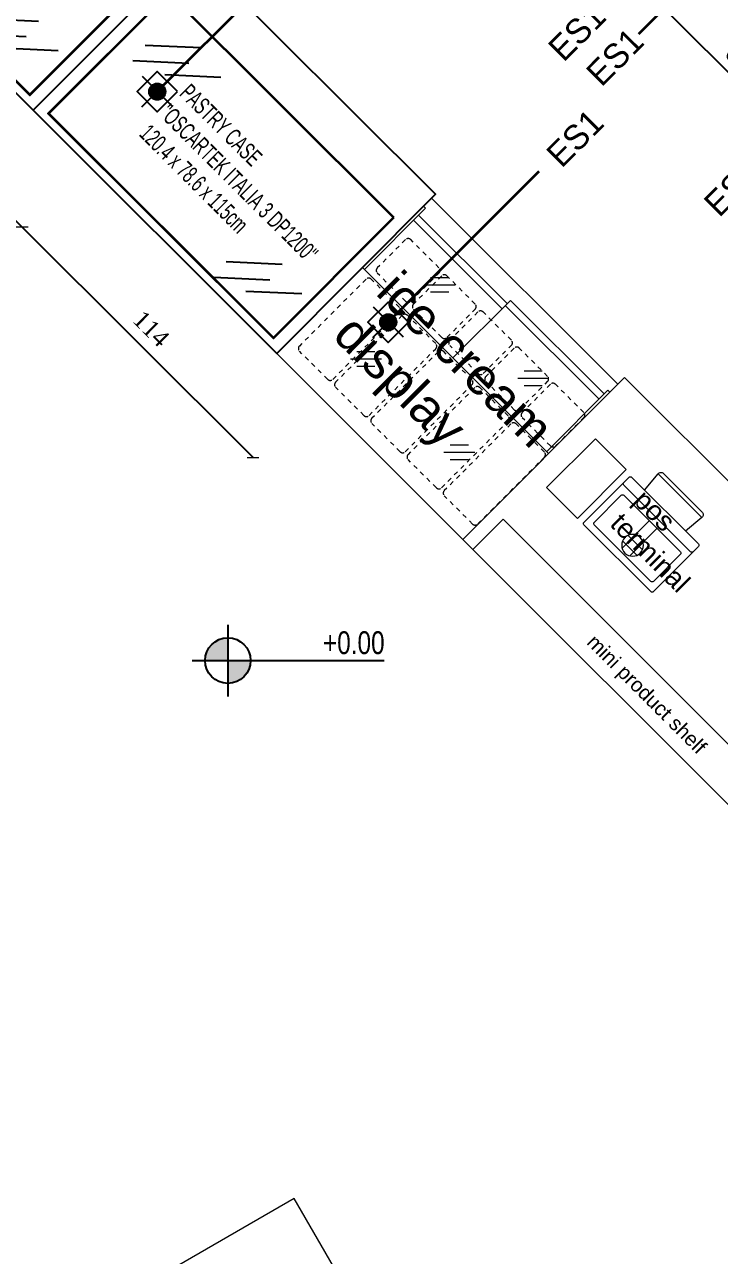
# Model space of a CAD drawing. Header units: millimetres. Extents: x 9129 to 19685, y -6152 to 3305.
# Drawn here: x 10956.8 to 11199.8, y 1101.8 to 1532.2 of the extents above; entities that cross this region are included whole.
import ezdxf
from ezdxf.enums import TextEntityAlignment as Align
from ezdxf.xclip import XClip

# ---------------------------------------------------------------- set-up
doc = ezdxf.new("R2010")
doc.units = ezdxf.units.MM
doc.header["$LTSCALE"] = 5
doc.header["$XCLIPFRAME"] = 0
for name, pattern in [('Dash', [0.25, 0.125, -0.125]), ('DASHEDX2', [1.5, 1, -0.5]), ('HIDDEN', [9.524999999999995, 6.349999999999998, -3.174999999999998]), ('HIDDENX2', [0.75, 0.5, -0.25])]:
    doc.linetypes.add(name, pattern=pattern)
doc.layers.get('Defpoints').update_dxf_attribs({"lineweight": 9})
for name, color, linetype in [('-DWG_ANA', 7, 'Continuous'), ('DY-49-Kot', 7, 'Continuous'), ('I-Anno-Note', 11, 'Continuous'), ('I-Furn-Fixed-Ovhd-N', 1, 'HIDDEN'), ('LP-RETAIL_LINE', 10, 'DASHEDX2')]:
    doc.layers.add(name, color=color, linetype=linetype)
for name, color, linetype, lineweight in [('2DGORUNUS3', 41, 'Continuous', 0), ('AIT - Equipment Number', 3, 'Continuous', 5), ('AIT - Kitchen Equipment', 4, 'Continuous', 5), ('AIT-KITCHEN EQUIPMENT', 4, 'Continuous', 0), ('ELK', 1, 'Continuous', 35), ('LP-AREA_POLYLINE', 7, 'Continuous', 5), ('no3_ahşap gorunus on kalın', 34, 'Continuous', 20), ('no3_mermer gorunus on', 31, 'Continuous', 15), ('no3_yazı tefriş', 152, 'Continuous', 15), ('no3_ölçü tefriş', 252, 'Continuous', 0), ('Q-SPCQ', 91, 'Continuous', 9)]:
    doc.layers.add(name, color=color, linetype=linetype, lineweight=lineweight)
doc.styles.add('2.5MM', font='simplex.shx', dxfattribs={"width": 0.75, "height": 2.5})
doc.styles.add('ATG_ROMANS', font='GOTHIC.TTF', dxfattribs={"width": 0.75})
doc.styles.add('M_1.1', font='stylu.ttf', dxfattribs={"width": 0.8, "height": 5})
doc.styles.add('ROMANSTW', font='georgia.ttf')
doc.styles.get("Standard").update_dxf_attribs({"font": 'arial.ttf'})
doc.styles.add('TAKSİM', font='GOTHIC.TTF', dxfattribs={"height": 20})
doc.dimstyles.new('M2', dxfattribs={"dimtxt": 6, "dimasz": 3, "dimexe": 1, "dimexo": 4, "dimgap": 3, "dimtad": 1, "dimdec": 0, "dimzin": 12, "dimdsep": 46, "dimtxsty": 'ROMANSTW', "dimblk": 'ARCHTICK', "dimcen": 0.09, "dimse1": 1, "dimse2": 1, "dimclrd": 251, "dimclre": 251, "dimclrt": 1, "dimadec": 0, "dimazin": 0, "dimtfac": 1, "dimtdec": 0, "dimtix": 1, "dimtmove": 0, "dimatfit": 3, "dimldrblk": 'ARCHTICK', "dimfxl": 1, "dimtolj": 1, "dimtzin": 0, "dimarcsym": 0})

# ---------------------------------------------------------------- blocks, each defined once
blk = doc.blocks.new('A$C25195F0E')
at = {"layer": 'LP-AREA_POLYLINE', "elevation": 4.343754e-10}
for points in [[(1241.289538408398, 1481.771808560442), (1740.611853405878, 982.4494935729595), (1740.611853410447, -260.5213327812821, 0.06013173421117496), (1740.611853410447, -260.5213327812821), (1740.611853412033, -260.5213327867173), (1740.611853410447, -260.5213327812821), (1740.611853410447, -260.5213327812821), (1740.611853410447, -260.5213327812821), (1740.611853410447, -260.5213327812821), (1740.611853410447, -260.5213327812821), (1740.611853410447, -260.5213327812821), (1740.611853410447, -260.5213327812821, 0.1425159284874142), (363.910648668787, -881.7700540678402), (-329.1675914946045, -187.7195104144735), (-378.6679432249766, -138.2202141176072)], [(1832.148862516079, 631.3331623820427), (1832.148862516079, -450.5505791022647, 0.0360024207227182), (1478.385942435564, -517.7902734839922), (1520.471963534298, -661.4096108145554), (1396.293859317625, -697.7985986152676), (1431.301155913155, -817.2616556475555), (1295.85431106628, -880.4067974961258), (957.0359783746562, -1038.363459580076), (957.0359783746562, -935.7081222731981), (837.0361213568767, -935.7045508444721), (837.0361213568767, -1055.704550844472), (538.1027967216742, -1055.708133434566), (364.2311962655031, -881.4511934745692), (364.2311962655031, -881.4511934745692, -0.1427365817317332), (1742.148862514962, -260.521332781957), (1742.148862516125, 631.3331623820427)]]:
    blk.add_lwpolyline(points, format="xyb", close=True, dxfattribs=at)
blk = doc.blocks.new('plan3')
at = {"layer": '2DGORUNUS3', "linetype": 'HIDDENX2'}
blk.add_lwpolyline([(25764.39705465903, -7970.127408201664), (25764.39705465903, -7930.099362039789, -0.1535650393735512), (27237.97278671117, -7209.02193275756), (27237.97278671123, -5980.296742005754), (27603.17916893629, -5980.296742004606)], format="xyb", dxfattribs=at)
at = {"layer": 'LP-RETAIL_LINE', "ltscale": 0.2, "const_width": 3}
blk.add_lwpolyline([(27359.5097958179, -6343.089694982906), (27359.5097958179, -7424.973436467217, 0.0360024207227182), (27005.74687573738, -7492.213130848948), (27047.83289683613, -7635.832468179513), (26923.65479261945, -7672.221455980225), (26958.66208921497, -7791.684513012508), (26823.21524436812, -7854.829654861069), (26484.39691167647, -8012.786316945032), (26484.39691167648, -7910.130979638154), (26364.3970546587, -7910.127408209439), (26364.39705465872, -8030.127408209431), (26065.46373002349, -8030.130990799518), (25891.59212956734, -7855.874050839535), (25891.59212956734, -7855.874050839535, -0.1427365817317332), (27269.50979581678, -7234.944190146918), (27269.50979581796, -6343.089694982897)], format="xyb", close=True, dxfattribs=at)
at = {"layer": 'no3_ahşap gorunus on kalın'}
ref = blk.add_blockref('A$C25195F0E', (25527.36093330185, -6974.422857364958), dxfattribs=at)
XClip(ref).set_block_clipping_path([(-524.5749777341698, -995.7045508396586), (2091.411885718655, 1560.5321103165807)])
blk = doc.blocks.new('oscarteck refr')
at = {"layer": 'I-Furn-Fixed-Ovhd-N', "color": 254, "linetype": 'Continuous'}
for p, q in [((533479.3318454954, 284026.2668009044), (533334.0466548227, 283894.2832190524)), ((533365.7453564322, 283981.3923797048), (533220.4601657594, 283849.4087978528)), ((533487.2565208977, 283957.6353001486), (533341.9713302251, 283825.6517182966)), ((534214.631802421, 283690.0452317356), (534069.3466117482, 283558.0616498836)), ((534101.0453133577, 283645.170810536), (533955.760122685, 283513.187228684)), ((534222.5564778233, 283621.4137309798), (534077.2712871507, 283489.4301491278))]:
    blk.add_line(p, q, dxfattribs=at)
at = {"layer": 'I-Furn-Fixed-Ovhd-N', "linetype": 'Continuous'}
for points in [[(534338.8499839492, 284059.266421084), (534338.8499839492, 283273.3039337615), (533134.8522765548, 283273.3039337615), (533134.8522765548, 284059.266421084)], [(533179.8521865548, 283432.3036157615), (534293.8500739492, 283432.3036157615), (534293.8500739492, 284031.266477084), (533179.8521865548, 284031.266477084)], [(533182.8521865548, 283435.3036157615), (534290.8500739492, 283435.3036157615), (534290.8500739492, 284028.266477084), (533182.8521865548, 284028.266477084)]]:
    blk.add_lwpolyline(points, close=True, dxfattribs=at)
blk = doc.blocks.new('QF_MB CUSTOM ICE CREAM CASE - ICE CREAM CASE-3092306-EQUIPMENT PLAN')
at = {"layer": 'Q-SPCQ'}
for p, q in [((0, -30.18749999999999), (0, 5.329070518200751e-15)), ((0, 5.329070518200751e-15), (36.21875000000019, 5.329070518200751e-15)), ((36.21875000000019, 5.329070518200751e-15), (36.21875000000019, -30.18749999999999)), ((0, -1.562499999999996), (0.3749999999999999, -1.562499999999998)), ((0.3749999999999999, -1.562500000000097), (0.3749999999999999, -13.47277521406373)), ((35.8437500000005, -1.562500000000028), (35.8437500000005, -13.47277521406373)), ((36.21875000000019, -1.562500000000066), (35.84375000000043, -1.562500000000066)), ((17.60937499999993, -2.911020205696639), (0.3749999999999999, -2.911020205696639)), ((17.60937499999993, -2.281610719256979), (35.84375000000043, -2.281610719256979)), ((17.60937499999998, -13.47277521406373), (17.60937499999998, -2.281610719256979)), ((17.60937499999993, -3.265063041836083), (35.84375000000043, -3.265063041836083)), ((0.3749999999999999, -3.894472528276017), (17.60937499999993, -3.894472528276017)), ((7.60727383837181, -7.806938985008398), (9.375040791338177, -6.039172032042032)), ((7.707139529137214, -9.121286856616091), (10.71234334918004, -6.116083036573266)), ((25.80095492145261, -7.806938985007932), (27.56872187441898, -6.039172032041566)), ((25.90082061221801, -9.121286856615626), (28.90602443226085, -6.116083036572801)), ((9.021487400744912, -9.221152547381495), (10.78925435371128, -7.453385594415127)), ((27.21516848382571, -9.221152547381028), (28.98293543679208, -7.453385594414662)), ((0, -13.47277521406373), (36.21875000000019, -13.47277521406373)), ((7.60727383837181, -22.21318898500846), (9.375040791338176, -20.44542203204209)), ((7.707139529137212, -23.52753685661616), (10.71234334918004, -20.52233303657333)), ((9.02148740074491, -23.62740254738156), (10.78925435371127, -21.85963559441519)), ((25.80095492145263, -22.21318898500843), (27.568721874419, -20.44542203204206)), ((25.90082061221803, -23.52753685661612), (28.90602443226087, -20.52233303657329)), ((27.21516848382573, -23.62740254738153), (28.9829354367921, -21.85963559441516)), ((36.21875000000019, -30.18749999999999), (0, -30.18749999999999))]:
    blk.add_line(p, q, dxfattribs=at)
at = {"layer": 'Q-SPCQ', "linetype": 'Dash'}
for p, q in [((1.484374999999962, -6.562500000000036), (1.484374999999962, -12.06250000000003)), ((7.484374999999976, -6.062500000000036), (1.984374999999958, -6.062500000000036)), ((7.984375000000233, -12.06249999999978), (7.984375000000233, -6.56250000000029)), ((8.531249999999952, -6.56250000000006), (8.531249999999952, -12.06250000000006)), ((14.53124999999997, -6.06250000000006), (9.031249999999947, -6.06250000000006)), ((15.03125000000022, -12.0624999999998), (15.03125000000022, -6.562500000000314)), ((15.57812499999994, -6.562500000000082), (15.57812499999994, -12.06250000000008)), ((21.57812499999995, -6.062500000000081), (16.07812499999993, -6.062500000000081)), ((22.07812500000021, -12.06249999999982), (22.07812500000021, -6.562500000000335)), ((22.62499999999993, -6.562500000000103), (22.62499999999993, -12.0625000000001)), ((28.62499999999994, -6.062500000000102), (23.12499999999993, -6.062500000000102)), ((29.1250000000002, -12.06249999999985), (29.1250000000002, -6.562500000000356)), ((29.67187499999991, -6.562500000000036), (29.67187499999991, -12.06250000000003)), ((35.67187499999993, -6.062500000000036), (30.17187499999991, -6.062500000000036)), ((36.17187500000018, -12.06249999999978), (36.17187500000018, -6.56250000000029)), ((7.484374999999976, -12.56250000000003), (1.98437499999996, -12.56250000000003)), ((14.53124999999997, -12.56250000000006), (9.03124999999995, -12.56250000000006)), ((21.57812499999995, -12.56250000000008), (16.07812499999994, -12.56250000000008)), ((28.62499999999994, -12.5625000000001), (23.12499999999993, -12.5625000000001)), ((35.67187499999993, -12.56250000000003), (30.17187499999991, -12.56250000000003)), ((1.484374999999973, -14.25000000000013), (1.484374999999973, -27.25000000000011)), ((7.484374999999987, -13.75000000000012), (1.984374999999969, -13.75000000000012)), ((7.984375000000243, -27.24999999999986), (7.984375000000243, -14.25000000000038)), ((8.531249999999968, -14.25000000000013), (8.531249999999968, -27.25000000000011)), ((14.53124999999998, -13.75000000000012), (9.031249999999964, -13.75000000000012)), ((15.03125000000024, -27.24999999999986), (15.03125000000024, -14.25000000000038)), ((15.57812499999997, -14.25000000000013), (15.57812499999997, -27.25000000000011)), ((21.57812499999998, -13.75000000000012), (16.07812499999996, -13.75000000000012)), ((22.07812500000024, -27.24999999999986), (22.07812500000024, -14.25000000000038)), ((22.62499999999996, -14.25000000000013), (22.62499999999996, -27.25000000000011)), ((28.62499999999998, -13.75000000000012), (23.12499999999996, -13.75000000000012)), ((29.12500000000024, -27.24999999999986), (29.12500000000024, -14.25000000000038)), ((29.67187499999995, -14.25000000000013), (29.67187499999995, -27.25000000000011)), ((35.67187499999997, -13.75000000000012), (30.17187499999995, -13.75000000000012)), ((36.17187500000022, -27.24999999999986), (36.17187500000022, -14.25000000000038)), ((7.484374999999988, -27.75000000000011), (1.984374999999972, -27.75000000000011)), ((14.53124999999998, -27.75000000000011), (9.031249999999966, -27.75000000000011)), ((21.57812499999998, -27.75000000000011), (16.07812499999996, -27.75000000000011)), ((28.62499999999998, -27.75000000000011), (23.12499999999996, -27.75000000000011)), ((35.67187499999997, -27.75000000000011), (30.17187499999995, -27.75000000000011))]:
    blk.add_line(p, q, dxfattribs=at)
for centre, radius, start, end in [((1.984374999999942, -6.562500000000031), 0.4999999999999996, 90, 180), ((7.484374999999977, -6.562500000000292), 0.5000000000000009, 2.035554996136651e-13, 90.0000000000001), ((9.03124999999993, -6.562500000000055), 0.4999999999999982, 90, 180), ((14.53124999999997, -6.562500000000316), 0.5000000000000009, 2.035554996136651e-13, 90.0000000000001), ((16.07812499999992, -6.562500000000076), 0.5000000000000018, 90, 180), ((21.57812499999996, -6.562500000000338), 0.5000000000000009, 2.035554996136651e-13, 90.0000000000001), ((23.12499999999991, -6.562500000000098), 0.5, 90, 180), ((28.62499999999994, -6.562500000000359), 0.5000000000000009, 2.035554996136651e-13, 90.0000000000001), ((30.17187499999989, -6.562500000000031), 0.5, 90, 180), ((35.67187499999993, -6.562500000000292), 0.5000000000000001, 2.035554996136651e-13, 90.0000000000001), ((1.984374999999962, -12.06250000000003), 0.4999999999999997, 180, 269.9999999999997), ((7.484374999999977, -12.06249999999978), 0.5, 269.9999999999996, 0), ((9.031249999999952, -12.06250000000006), 0.5, 180, 269.9999999999996), ((14.53124999999997, -12.0624999999998), 0.5, 269.9999999999996, 0), ((16.07812499999994, -12.06250000000008), 0.5000000000000018, 180, 269.9999999999996), ((21.57812499999996, -12.06249999999982), 0.5, 269.9999999999996, 0), ((23.12499999999993, -12.0625000000001), 0.5, 180, 269.9999999999996), ((28.62499999999994, -12.06249999999984), 0.5, 269.9999999999996, 0), ((30.17187499999991, -12.06250000000003), 0.5, 180, 269.9999999999996), ((35.67187499999993, -12.06249999999978), 0.4999999999999929, 269.9999999999996, 0), ((1.984374999999952, -14.25000000000012), 0.4999999999999997, 89.99999999999999, 180), ((7.484374999999988, -14.25000000000038), 0.5, 4.071109992273287e-13, 90), ((9.031249999999947, -14.25000000000012), 0.4999999999999982, 90, 180), ((14.53124999999998, -14.25000000000038), 0.5, 4.071109992273287e-13, 90), ((16.07812499999995, -14.25000000000012), 0.5, 90, 180), ((21.57812499999998, -14.25000000000038), 0.5, 4.071109992273287e-13, 90), ((23.12499999999995, -14.25000000000012), 0.5000000000000036, 90, 180), ((28.62499999999998, -14.25000000000038), 0.4999999999999964, 4.071109992273287e-13, 90), ((30.17187499999994, -14.25000000000012), 0.5, 90, 180), ((35.67187499999997, -14.25000000000038), 0.4999999999999929, 4.071109992273287e-13, 90), ((1.984374999999973, -27.25000000000011), 0.4999999999999997, 180, 269.9999999999997), ((7.484374999999989, -27.24999999999986), 0.4999999999999991, 269.9999999999996, 0), ((9.031249999999968, -27.25000000000011), 0.5, 180, 269.9999999999996), ((14.53124999999998, -27.24999999999986), 0.5000000000000018, 269.9999999999996, 0), ((16.07812499999996, -27.25000000000011), 0.5, 180, 269.9999999999996), ((21.57812499999998, -27.24999999999986), 0.5, 269.9999999999996, 0), ((23.12499999999996, -27.25000000000011), 0.5, 180, 269.9999999999996), ((28.62499999999998, -27.24999999999986), 0.4999999999999964, 269.9999999999996, 0), ((30.17187499999996, -27.25000000000011), 0.5, 180, 269.9999999999996), ((35.67187499999997, -27.24999999999986), 0.5, 269.9999999999996, 0)]:
    blk.add_arc(centre, radius, start, end, dxfattribs=at)
blk = doc.blocks.new('1 - POINT OF SALE - PLAN VIEW')
at = {"layer": 'AIT - Kitchen Equipment', "color": 8}
for p, q in [((107.0455073948251, 388.9585833578094), (259.4455073949648, 388.9585833578312)), ((107.0455073952871, 147.6585833577847), (107.0455073948251, 388.9585833578094)), ((259.4455073949648, 388.9585833578312), (259.4455073950885, 147.6585833580903)), ((621.9307129130466, 388.9585833582314), (291.7307129126857, 388.9585833579331)), ((285.3807129125962, 382.60858335792), (285.3807129126471, 185.4724841511197)), ((310.7807129126159, 357.2085833580422), (310.7807129126159, 223.5724841509291)), ((596.5307129129033, 363.5585833579098), (317.1307129126544, 363.5585833578298)), ((443.2909249233344, 352.3735832279053), (443.2909249233344, 219.7593065590481)), ((481.3909249233348, 352.3735832279053), (481.3909249233329, 219.7593065590481)), ((602.880712912709, 223.5724841511328), (602.8807129126544, 357.2085833582023)), ((628.280712912725, 185.4724841511998), (628.2807129130742, 382.6085833578836)), ((426.7972391302446, 333.0986713135389), (497.8846107164227, 333.0986713135389)), ((426.7972391302446, 305.6573593738976), (497.8846107164227, 305.6573593738976)), ((317.1307129128836, 217.2224841510979), (596.5307129126159, 217.2224841513671)), ((285.3807129126471, 185.4724841511197), (285.3807129128254, 159.606596103964)), ((621.9307129127592, 191.8224841511183), (291.7307129130349, 191.8224841509218)), ((628.280712912725, 159.606596103913), (628.280712912725, 185.4724841511998)), ((259.4455073950885, 147.6585833580903), (107.0455073952871, 147.6585833577847)), ((291.7307129127985, 153.256596103849), (621.930712912701, 153.2565961039581)), ((355.230712912864, 153.2565961037399), (348.7267063831678, 78.91546129092603)), ((564.9347194426155, 78.91546129080962), (558.4307129127592, 153.2565961038272)), ((564.9312838267069, 78.95473056058108), (348.7301419987998, 78.95473056063202)), ((361.3783790487723, 65.10858335796365), (552.2830467768981, 65.10858335784724))]:
    blk.add_line(p, q, dxfattribs=at)
blk.add_circle((462.3409249233337, 319.3780153437183), 38.1, dxfattribs=at)
for centre, radius, start, end in [((291.7307129126275, 382.6085833578909), 6.350000000049477, 90, 180), ((621.9307129129229, 382.6085833580364), 6.350000000151338, 359.9999999983325, 90), ((317.1307129124762, 357.2085833579331), 6.349999999903956, 90, 179.9999999991662), ((596.5307129129033, 357.2085833581878), 6.349999999743887, 0, 90), ((317.1307129126544, 223.5724841511474), 6.350000000034924, 180.0000000016675, 270.0000000033351), ((596.5307129127868, 223.5724841513002), 6.349999999933061, 270, 359.9999999983325), ((291.7307129126857, 185.4724841508141), 6.350000000093132, 89.99999999666495, 179.9999999974987), ((621.9307129127592, 185.4724841511706), 6.349999999976716, 0, 90), ((291.7307129128567, 159.6065961038912), 6.350000000034924, 179.9999999991662, 270), ((621.9307129127592, 159.6065961039494), 6.349999999991268, 270, 0), ((361.378379048896, 77.80858335791709), 12.69999999997313, 174.9999999992964, 270), ((552.2830467768363, 77.80858335786615), 12.70000000001164, 270, 4.999999999873086)]:
    blk.add_arc(centre, radius, start, end, dxfattribs=at)
blk = doc.blocks.new('PLAN TEZGAHLAR')
at = {"layer": 'no3_mermer gorunus on'}
for p, q in [((18933.11236361789, -9197.562559779737), (18637.40656814531, -9197.562559779739)), ((18921.82363187793, -9277.562559779737), (18637.40656814531, -9277.562559779737))]:
    blk.add_line(p, q, dxfattribs=at)
for points in [[(18637.40656814532, -9277.565183862596), (18637.40656814531, -9197.562559779739)], [(18642.40656814531, -9262.565183862593), (18642.40656814532, -9277.562559779733)], [(18642.40656814531, -9262.565183862593), (18791.89180042292, -9262.565183862593)]]:
    blk.add_lwpolyline(points, dxfattribs=at)
at = {"xscale": -0.1000002334292725, "yscale": 0.1000002334292723, "zscale": 0.1000002334292723, "rotation": 180.0535748549687}
blk.add_blockref('1 - POINT OF SALE - PLAN VIEW', (18634.59038997976, -9205.17097765742), dxfattribs=at)
at = {"layer": 'AIT-KITCHEN EQUIPMENT', "xscale": 0.1000002334292722, "yscale": 0.1000002334292722, "zscale": 0.1000002334292722, "rotation": 180.0535748549694}
for p in [(71712.04709597983, 19178.10446029429), (71832.44709513278, 19178.21704126323)]:
    blk.add_blockref('oscarteck refr', p, dxfattribs=at)
at = {"layer": 'Q-SPCQ', "xscale": 2.539682539682507, "yscale": 2.539682539682507, "zscale": 2.539682539682507, "rotation": 0.05357485496844969}
blk.add_blockref('QF_MB CUSTOM ICE CREAM CASE - ICE CREAM CASE-3092306-EQUIPMENT PLAN', (18545.35030513158, -9200.981937531826), dxfattribs=at)
at = {"layer": 'AIT - Equipment Number', "linetype": 'ByBlock', "ltscale": 1000, "insert": (18457.11386966682, -9231.918614782888, -0.002197381813038954), "char_height": 6.000014005756335, "attachment_point": 1, "rotation": 0.053574854969622054, "style": '2.5MM'}
blk.add_mtext_dynamic_manual_height_columns('{\\fArial Narrow|b0|i0|c0|p34;PASTRY CASE\\P"OSCARTEK ITALIA 3 DP1200"\\P120.4 x 78.6 x 115cm\\P}', width=988.5135725634173, gutter_width=12.5, heights=[0], dxfattribs=at)
at = {"layer": 'no3_yazı tefriş', "attachment_point": 1}
for s, insert, char_height, width in [('pos\\Pterminal', (18669.95150601556, -9219.537918552427), 6.889064357801523, 105.5845986479311), ('ice cream\\Pdisplay', (18554.85180992325, -9225.902560913693), 12.79415683673369, 196.0884445963146), ('mini product shelf', (18693.53099862782, -9267.797470344354, -1.656411910411215e-09), 5.054501022579763, 76.89831098847442)]:
    blk.add_mtext(s, dxfattribs=dict(at, insert=insert, char_height=char_height, width=width))
blk = doc.blocks.new('Kot işareti-Plan')
at = {"layer": 'DY-49-Kot'}
h = blk.add_hatch(color=256, dxfattribs=at)
h.dxf.hatch_style = 1
h.paths.add_polyline_path([(0, 0.3500000000000227, 0.4142135623730944), (-0.3500000000000225, 0), (0, 0)])
h.paths.add_polyline_path([(0.3500000000000227, 0), (0, 0), (0, -0.3500000000000227, 0.4142135623730949)])
for points in [[(0, 0.5500000000000114), (0, -0.5500000000000114)], [(-0.5500000000000682, 0), (2.399999999999977, 0)]]:
    blk.add_lwpolyline(points, dxfattribs=at)
blk.add_circle((0, 0), 0.35, dxfattribs=at)
at = {"layer": 'DY-49-Kot', "style": 'M_1.1', "width": 0.8}
for tag, p in [('İNCEKOT', (2.408605840094197, 0.1000000000000227)), ('KABAKOT', (2.407746384176789, -0.4036134773100457))]:
    blk.add_attdef(tag, text='', height=0.35, dxfattribs=at).set_placement(p, align=Align.RIGHT)
blk = doc.blocks.new('RRR')
at = {"xscale": 22.76837192191504, "yscale": 22.76837192191504, "zscale": 22.76837192191504}
blk.add_blockref('Kot işareti-Plan', (27876.83955245891, -7080.525500348391, -45.93390609344364), dxfattribs=at).add_auto_attribs({'İNCEKOT': '+0.00'})
blk = doc.blocks.new('S2')
at = {"layer": 'no3_mermer gorunus on', "lineweight": 9}
blk.add_lwpolyline([(10705.01449193185, -13085.93956991701), (10500.97080370557, -13085.939569917), (10500.97080370557, -13145.93793402818), (10705.01449193185, -13145.93793402818), (10705.01449193185, -13085.93956991701)], dxfattribs=at)
blk.add_circle((10682.95562426653, -13110.23497863695), 14.01720218918183, dxfattribs=at)
at = {"layer": 'I-Anno-Note', "color": 2, "insert": (10685.85061569576, -13109.89943857945), "char_height": 5.000001269243357, "attachment_point": 5, "style": 'ATG_ROMANS'}
blk.add_mtext('\\A1;BIN', dxfattribs=at)
at = {"layer": 'no3_yazı tefriş', "insert": (10557.40290746857, -13106.75550976998), "char_height": 12, "width": 306.4477611303704, "attachment_point": 1}
blk.add_mtext('servant-2', dxfattribs=at)
blk = doc.blocks.new('A$C611F6802')
at = {"layer": '-DWG_ANA'}
h = blk.add_hatch(dxfattribs=at)
h.set_pattern_fill('ANSI31', color=1, style=0)
h.set_pattern_definition([(45, (-55670.14020227872, -22065.11067284289), (-0.08838834764831843, 0.08838834764831845), [])])
h.paths.add_polyline_path([(4.423971784401617, 7.700424825947266, 1), (10.13888412773802, 7.700424825947266, 1)])
at = {"layer": '-DWG_ANA', "color": 1}
for p, q in [((7.28142795606982, 7.700424825947266), (7.28142795606982, 15.25836134111159)), ((7.28142795606982, 15.25836134111159), (7.28142795606982, 0)), ((7.28142795606982, 7.629180670555797), (0, 7.629180670555797)), ((7.28142795606982, 7.629180670555797), (14.67722620816494, 7.629180670555797)), ((14.67722620816494, 7.629180670555797), (7.28142795606982, 7.629180670555797))]:
    blk.add_line(p, q, dxfattribs=at)
blk.add_lwpolyline([(2.28142795606982, 2.700424825947266), (12.28142795606982, 2.700424825947266), (12.28142795606982, 12.70042482594727), (2.28142795606982, 12.70042482594727)], close=True, dxfattribs=at)
blk.add_circle((7.28142795606982, 7.700424825947266), 2.857456171668203, dxfattribs=at)
blk = doc.blocks.new('_ArchTick')
at = {"color": 0, "linetype": 'ByBlock', "const_width": 0.15}
blk.add_lwpolyline([(-0.5, -0.5), (0.5, 0.5)], dxfattribs=at)
blk = doc.blocks.new('*D265')
at = {"color": 251, "lineweight": -2, "ltscale": 5, "transparency": 16777216}
blk.add_line((10870.28344860961, 1546.916912945355), (10955.96879398359, 1461.391659392379), dxfattribs=at)
at = {"layer": 'Defpoints', "color": 0, "ltscale": 5, "transparency": 16777216}
for p in [(10912.20635111265, 1588.918289507511), (10997.89169648664, 1503.393035954553), (10955.96879398359, 1461.391659392379)]:
    blk.add_point(p, dxfattribs=at)
at = {"color": 251, "lineweight": -2, "ltscale": 5, "transparency": 16777216, "xscale": 3, "yscale": 3, "zscale": 3}
for p, rotation in [((10870.28344860961, 1546.916912945355), 135.0535748549563), ((10955.96879398359, 1461.391659392379), 315.0535748549564)]:
    blk.add_blockref('_ArchTick', p, dxfattribs=dict(at, rotation=rotation))
at = {"color": 1, "ltscale": 5, "true_color": 0xff0000, "transparency": 16777216, "insert": (10917.36479301607, 1508.400892114151), "char_height": 6, "attachment_point": 5, "rotation": 315.0535748549563, "style": 'ROMANSTW'}
blk.add_mtext('\\A1;121', dxfattribs=at)
blk = doc.blocks.new('*D266')
at = {"color": 251, "lineweight": -2, "ltscale": 5, "transparency": 16777216}
blk.add_line((10955.9687939836, 1461.391659392397), (11036.74377099316, 1380.76759982507), dxfattribs=at)
at = {"layer": 'Defpoints', "color": 0, "ltscale": 5, "transparency": 16777216}
for p in [(10997.89169648664, 1503.393035954554), (11078.66667349622, 1422.768976387243), (11036.74377099316, 1380.76759982507)]:
    blk.add_point(p, dxfattribs=at)
at = {"color": 251, "lineweight": -2, "ltscale": 5, "transparency": 16777216, "xscale": 3, "yscale": 3, "zscale": 3}
for p, rotation in [((10955.9687939836, 1461.391659392397), 135.0535748549563), ((11036.74377099316, 1380.76759982507), 315.0535748549564)]:
    blk.add_blockref('_ArchTick', p, dxfattribs=dict(at, rotation=rotation))
at = {"color": 1, "ltscale": 5, "true_color": 0xff0000, "transparency": 16777216, "insert": (11001.13252028764, 1425.864807885509), "char_height": 6, "attachment_point": 5, "rotation": 315.0535748549563, "style": 'ROMANSTW'}
blk.add_mtext('\\A1;114', dxfattribs=at)
blk = doc.blocks.new('*D271')
at = {"color": 251, "lineweight": -2, "ltscale": 5, "transparency": 16777216}
blk.add_line((11180.50347982229, 1537.823161750645), (11223.95970992539, 1494.448123909539), dxfattribs=at)
at = {"layer": 'Defpoints', "color": 0, "ltscale": 5, "transparency": 16777216}
for p in [(11193.11600778095, 1550.459298672556), (11236.53167971279, 1507.043626740719), (11223.95970992539, 1494.448123909539)]:
    blk.add_point(p, dxfattribs=at)
at = {"color": 251, "lineweight": -2, "ltscale": 5, "transparency": 16777216, "xscale": 3, "yscale": 3, "zscale": 3}
for p, rotation in [((11180.50347982229, 1537.823161750645), 135.0535748549563), ((11223.95970992539, 1494.448123909539), 315.0535748549564)]:
    blk.add_blockref('_ArchTick', p, dxfattribs=dict(at, rotation=rotation))
at = {"color": 1, "ltscale": 5, "true_color": 0xff0000, "transparency": 16777216, "insert": (11206.53801464721, 1520.450123644551), "char_height": 6, "attachment_point": 5, "rotation": 315.0535748549563, "style": 'ROMANSTW'}
blk.add_mtext('\\A1;61', dxfattribs=at)

msp = doc.modelspace()

# ---------------------------------------------------------------- linework, layer by layer
at = {"layer": 'ELK', "color": 1}
for p, q in [((11171.67054604765, 1528.973693906871), (11239.15699925534, 1596.586472717169)), ((11055.88991177314, 1561.499816132895), (11003.23096511404, 1508.742298977785)), ((11136.66488878272, 1480.875756565584), (11084.00594212362, 1428.118239410474))]:
    msp.add_line(p, q, dxfattribs=at)

# ---------------------------------------------------------------- block references
at = {"layer": '-DWG_ANA', "color": 0, "rotation": 135.0535748549684}
for p in [(11013.82445314506, 1509.048480159839), (11094.59943015464, 1428.424420592527)]:
    msp.add_blockref('A$C611F6802', p, dxfattribs=at)
for name, p in [('plan3', (-15322.96579959594, 8411.54923821638)), ('RRR', (-16848.92695582742, 8390.336382297304))]:
    msp.add_blockref(name, p)
at = {"layer": 'no3_ölçü tefriş', "rotation": 315.0000000000005}
msp.add_blockref('PLAN TEZGAHLAR', (4491.704703263764, 21091.06901785494), dxfattribs=at)
at = {"layer": 'no3_ölçü tefriş', "color": 2, "rotation": 209.9999999999994}
msp.add_blockref('S2', (26718.22886968403, -5012.499144798646), dxfattribs=at)

# ---------------------------------------------------------------- texts
at = {"layer": 'ELK', "color": 1, "style": 'TAKSİM'}
for s, p in [('ES18', (11155.34943940967, 1528.794474925758)), ('ES1', (11166.33284456653, 1517.831590819786)), ('ES19', (11209.78907466964, 1474.456552978691))]:
    msp.add_text(s, height=8.639999999999999, rotation=45.05357485497468, dxfattribs=at).set_placement(p, align=Align.CENTER)
msp.add_text('ES1', height=8.639999999999999, rotation=45.05357485497468, dxfattribs=at).set_placement((11144.6458278086, 1481.675339049681))

# ---------------------------------------------------------------- dimensions: what is measured, and where the dimension line sits
at = {"ltscale": 5}
for base, p1, p2, picture, middle in [((10955.96879398359, 1461.391659392379), (10912.20635111265, 1588.918289507511), (10997.89169648664, 1503.393035954553), '*D265', (10917.36479301607, 1508.400892114151)), ((11223.95970992539, 1494.448123909539), (11193.11600778095, 1550.459298672556), (11236.53167971279, 1507.043626740719), '*D271', (11206.53801464721, 1520.450123644551)), ((11036.74377099316, 1380.76759982507), (10997.89169648664, 1503.393035954554), (11078.66667349622, 1422.768976387244), '*D266', (11001.13252028764, 1425.864807885509))]:
    dim = msp.add_linear_dim(base=base, p1=p1, p2=p2, angle=315.0535748549563, dimstyle='M2', override={"dimtmove": 1}, dxfattribs=at)
    dim.commit()
    dim.dimension.update_dxf_attribs({"geometry": picture, "text_midpoint": middle})

doc.saveas('drawing.dxf')
